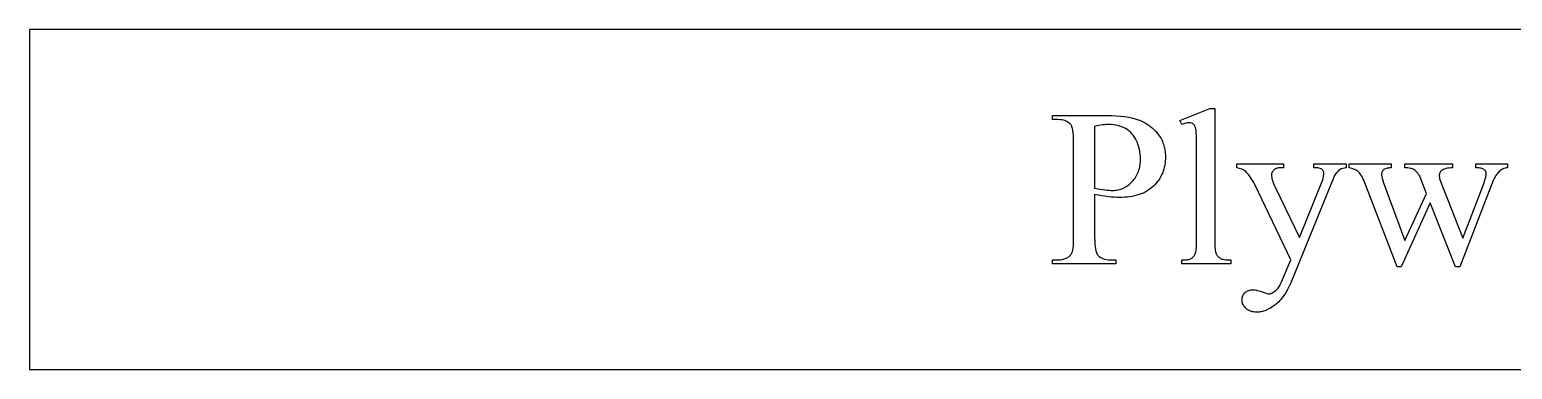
# Model space of a CAD drawing. Extents: x -4 to 204, y -54 to 64.
# Drawn here: x 51.18 to 59.9, y 50 to 52 of the extents above; entities that cross this region are included whole.
import ezdxf

# ---------------------------------------------------------------- set-up
doc = ezdxf.new("R2010")
doc.units = 0
doc.header["$MEASUREMENT"] = 0
doc.layers.add('LAYER_1', color=3, linetype='CONTINUOUS')

msp = doc.modelspace()

# ---------------------------------------------------------------- linework, layer by layer
at = {"layer": 'LAYER_1'}
for points in [[(51.17798, 50.00184), (69.49048, 50.00184), (69.49048, 52.00184), (51.17798, 52.00184)], [(57.4447, 51.03164), (57.4447, 50.77735), (57.44498, 50.75772), (57.44583, 50.74005), (57.44724, 50.72433), (57.44921, 50.71056), (57.45174, 50.69874), (57.45484, 50.68887), (57.4566, 50.68467), (57.4585, 50.68095), (57.46054, 50.67773), (57.46273, 50.67499), (57.46924, 50.66835), (57.47653, 50.6626), (57.48461, 50.65773), (57.49347, 50.65374), (57.50311, 50.65064), (57.51355, 50.64843), (57.52476, 50.6471), (57.53676, 50.64666), (57.57024, 50.64666), (57.57024, 50.62284), (57.1962, 50.62284), (57.1962, 50.64666), (57.22904, 50.64666), (57.24238, 50.64722), (57.24869, 50.64793), (57.25475, 50.64891), (57.26056, 50.65018), (57.26612, 50.65173), (57.27144, 50.65356), (57.27651, 50.65567), (57.28134, 50.65807), (57.28592, 50.66074), (57.29025, 50.6637), (57.29434, 50.66694), (57.29818, 50.67046), (57.30177, 50.67426), (57.30512, 50.67835), (57.30822, 50.68271), (57.31124, 50.68856), (57.31385, 50.69611), (57.31607, 50.70538), (57.31788, 50.71635), (57.31929, 50.72903), (57.32029, 50.74343), (57.3209, 50.75953), (57.3211, 50.77735), (57.3211, 51.3413), (57.32082, 51.36092), (57.32001, 51.3786), (57.31865, 51.39432), (57.31675, 51.40809), (57.31431, 51.41991), (57.31132, 51.42978), (57.30962, 51.43398), (57.30779, 51.43769), (57.30582, 51.44092), (57.30371, 51.44366), (57.29706, 51.4503), (57.28963, 51.45605), (57.28144, 51.46092), (57.27249, 51.4649), (57.26277, 51.468), (57.25229, 51.47021), (57.24105, 51.47154), (57.22904, 51.47198), (57.1962, 51.47198), (57.1962, 51.4958), (57.51616, 51.4958), (57.54468, 51.49543), (57.57165, 51.49429), (57.59707, 51.49241), (57.62094, 51.48977), (57.64326, 51.48637), (57.66403, 51.48222), (57.68325, 51.47732), (57.70092, 51.47166), (57.70929, 51.46851), (57.71749, 51.46511), (57.72553, 51.46144), (57.7334, 51.45752), (57.7411, 51.45334), (57.74863, 51.44889), (57.75601, 51.44419), (57.76321, 51.43923), (57.77025, 51.43401), (57.77712, 51.42853), (57.78383, 51.4228), (57.79037, 51.4168), (57.79674, 51.41054), (57.80295, 51.40403), (57.81487, 51.39022), (57.82049, 51.38298), (57.82574, 51.37557), (57.83063, 51.36799), (57.83515, 51.36025), (57.83932, 51.35234), (57.84312, 51.34426), (57.84656, 51.33602), (57.84964, 51.32762), (57.85235, 51.31904), (57.85471, 51.3103), (57.8567, 51.3014), (57.85833, 51.29233), (57.8596, 51.28309), (57.8605, 51.27369), (57.86104, 51.26412), (57.86122, 51.25439), (57.86095, 51.24118), (57.86012, 51.22829), (57.85875, 51.21572), (57.85682, 51.20345), (57.85434, 51.19149), (57.85131, 51.17985), (57.84773, 51.16852), (57.8436, 51.1575), (57.83892, 51.14679), (57.83369, 51.13639), (57.82791, 51.12631), (57.82157, 51.11654), (57.81469, 51.10708), (57.80725, 51.09793), (57.79927, 51.08909), (57.79073, 51.08057), (57.78169, 51.07246), (57.7722, 51.06488), (57.76225, 51.05781), (57.75184, 51.05128), (57.74098, 51.04526), (57.72967, 51.03977), (57.7179, 51.0348), (57.70567, 51.03035), (57.69299, 51.02643), (57.67986, 51.02303), (57.66626, 51.02015), (57.65222, 51.0178), (57.63772, 51.01597), (57.62276, 51.01466), (57.60735, 51.01388), (57.59148, 51.01361), (57.57539, 51.0139), (57.55865, 51.01474), (57.54127, 51.01615), (57.52324, 51.01812), (57.50457, 51.02066), (57.48526, 51.02375), (57.4653, 51.02742)], [(58.15157, 51.53829), (58.15157, 50.7561), (58.15207, 50.73075), (58.1527, 50.71983), (58.15358, 50.71007), (58.15471, 50.70148), (58.15609, 50.69406), (58.15773, 50.6878), (58.15962, 50.68271), (58.16176, 50.67834), (58.16418, 50.67424), (58.16687, 50.67042), (58.16984, 50.66686), (58.17307, 50.66358), (58.17657, 50.66056), (58.18035, 50.65782), (58.1844, 50.65535), (58.18904, 50.65316), (58.19458, 50.65127), (58.20103, 50.64966), (58.20838, 50.64835), (58.21664, 50.64733), (58.2258, 50.6466), (58.23587, 50.64616), (58.24685, 50.64602), (58.24685, 50.62284), (57.95779, 50.62284), (57.95779, 50.64602), (57.97646, 50.64654), (57.98459, 50.64719), (57.99191, 50.64811), (57.99843, 50.64929), (58.00414, 50.65073), (58.00905, 50.65243), (58.01316, 50.65439), (58.01676, 50.65665), (58.02016, 50.65926), (58.02336, 50.6622), (58.02635, 50.66549), (58.02915, 50.66912), (58.03175, 50.6731), (58.03414, 50.67741), (58.03633, 50.68207), (58.03829, 50.68745), (58.03999, 50.69394), (58.04143, 50.70153), (58.04261, 50.71023), (58.04352, 50.72004), (58.04418, 50.73096), (58.0447, 50.7561), (58.0447, 51.29173), (58.04442, 51.33681), (58.04357, 51.37228), (58.04217, 51.39813), (58.04125, 51.40745), (58.04019, 51.41437), (58.0376, 51.42489), (58.03605, 51.42947), (58.03432, 51.4336), (58.03242, 51.43727), (58.03036, 51.4405), (58.02812, 51.44327), (58.02571, 51.44559), (58.02313, 51.44755), (58.02038, 51.44925), (58.01746, 51.45069), (58.01436, 51.45187), (58.00766, 51.45343), (58.00028, 51.45396), (57.99596, 51.4538), (57.99135, 51.45331), (57.98129, 51.45138), (57.9701, 51.44816), (57.95779, 51.44366), (57.94685, 51.46619), (58.1226, 51.53829)], [(57.4447, 51.06834), (57.47689, 51.0627), (57.50522, 51.05868), (57.51793, 51.05727), (57.52968, 51.05626), (57.54046, 51.05566), (57.55028, 51.05546), (57.55858, 51.05566), (57.56673, 51.05627), (57.57474, 51.05728), (57.58261, 51.0587), (57.59033, 51.06052), (57.59792, 51.06275), (57.60535, 51.06538), (57.61265, 51.06842), (57.6198, 51.07186), (57.6268, 51.0757), (57.63367, 51.07995), (57.64039, 51.08461), (57.64697, 51.08967), (57.6534, 51.09514), (57.65969, 51.10101), (57.66584, 51.10728), (57.67172, 51.11388), (57.67723, 51.12072), (57.68236, 51.12779), (57.6871, 51.13511), (57.69147, 51.14266), (57.69546, 51.15045), (57.69906, 51.15848), (57.70229, 51.16675), (57.70514, 51.17526), (57.70761, 51.18401), (57.7097, 51.193), (57.71141, 51.20222), (57.71274, 51.21169), (57.71368, 51.22139), (57.71425, 51.23133), (57.71444, 51.24151), (57.71408, 51.25555), (57.713, 51.26933), (57.71118, 51.28287), (57.70865, 51.29615), (57.70539, 51.30918), (57.70141, 51.32196), (57.6967, 51.33449), (57.69127, 51.34677), (57.68517, 51.35854), (57.67847, 51.36954), (57.67117, 51.37978), (57.66326, 51.38926), (57.65475, 51.39797), (57.64564, 51.40592), (57.63592, 51.4131), (57.6256, 51.41952), (57.6148, 51.42517), (57.60363, 51.43008), (57.59211, 51.43423), (57.58022, 51.43762), (57.56796, 51.44026), (57.55535, 51.44215), (57.54237, 51.44328), (57.52904, 51.44366), (57.52054, 51.44347), (57.51145, 51.44289), (57.50179, 51.44194), (57.49154, 51.4406), (57.46929, 51.43678), (57.4447, 51.43143)], [(58.28161, 51.21254), (58.5565, 51.21254), (58.5565, 51.18872), (58.54298, 51.18872), (58.53597, 51.18853), (58.5294, 51.18794), (58.52329, 51.18696), (58.51764, 51.18558), (58.51243, 51.18382), (58.50768, 51.18166), (58.50338, 51.17911), (58.49953, 51.17617), (58.49613, 51.17293), (58.49319, 51.16951), (58.4907, 51.16589), (58.48867, 51.16209), (58.48708, 51.15809), (58.48595, 51.1539), (58.48527, 51.14952), (58.48504, 51.14494), (58.48538, 51.13837), (58.48637, 51.13118), (58.48803, 51.1234), (58.49036, 51.11501), (58.49334, 51.10602), (58.49699, 51.09642), (58.50131, 51.08622), (58.50629, 51.07542), (58.64985, 50.77799), (58.78183, 51.10374), (58.78439, 51.11033), (58.78661, 51.1169), (58.78849, 51.12345), (58.79003, 51.12998), (58.79123, 51.13649), (58.79209, 51.14297), (58.7926, 51.14944), (58.79277, 51.15589), (58.79249, 51.16132), (58.79164, 51.16603), (58.79024, 51.17001), (58.78826, 51.17327), (58.78533, 51.17663), (58.78166, 51.17963), (58.77728, 51.18226), (58.77217, 51.18454), (58.76565, 51.18637), (58.75704, 51.18768), (58.74634, 51.18846), (58.73354, 51.18872), (58.73354, 51.21254), (58.92539, 51.21254), (58.92539, 51.18872), (58.91416, 51.18711), (58.9043, 51.18486), (58.89581, 51.18196), (58.88869, 51.17842), (58.88209, 51.17371), (58.87517, 51.16732), (58.86793, 51.15923), (58.86037, 51.14945), (58.85683, 51.14297), (58.852, 51.13255), (58.84588, 51.11819), (58.83848, 51.09988), (58.59835, 50.51147), (58.58932, 50.49072), (58.57962, 50.47127), (58.57452, 50.46204), (58.56924, 50.45314), (58.5638, 50.44456), (58.55819, 50.43631), (58.55242, 50.42838), (58.54647, 50.42079), (58.54036, 50.41352), (58.53407, 50.40657), (58.52762, 50.39996), (58.521, 50.39367), (58.51421, 50.3877), (58.50725, 50.38207), (58.49324, 50.37181), (58.47935, 50.36292), (58.4656, 50.35539), (58.45197, 50.34924), (58.44521, 50.34667), (58.43848, 50.34445), (58.43178, 50.34257), (58.42511, 50.34103), (58.41848, 50.33983), (58.41188, 50.33898), (58.40531, 50.33846), (58.39878, 50.33829), (58.38949, 50.33863), (58.38063, 50.33966), (58.37219, 50.34137), (58.36418, 50.34376), (58.35658, 50.34684), (58.34941, 50.3506), (58.34266, 50.35505), (58.33633, 50.36018), (58.3306, 50.36575), (58.32563, 50.37153), (58.32142, 50.3775), (58.31798, 50.38368), (58.31531, 50.39006), (58.3134, 50.39663), (58.31225, 50.40341), (58.31187, 50.4104), (58.31215, 50.41699), (58.31298, 50.42325), (58.31436, 50.42918), (58.31629, 50.43478), (58.31878, 50.44004), (58.32183, 50.44498), (58.32542, 50.44958), (58.32957, 50.45385), (58.3342, 50.4577), (58.33925, 50.46103), (58.34471, 50.46385), (58.35058, 50.46616), (58.35686, 50.46796), (58.36355, 50.46924), (58.37066, 50.47001), (58.37818, 50.47027), (58.38373, 50.47005), (58.38977, 50.46938), (58.39628, 50.46828), (58.40329, 50.46673), (58.41874, 50.4623), (58.43612, 50.4561), (58.44779, 50.45188), (58.45704, 50.44886), (58.46388, 50.44705), (58.46831, 50.44645), (58.47319, 50.44676), (58.47818, 50.44769), (58.48329, 50.44925), (58.4885, 50.45144), (58.49383, 50.45424), (58.49927, 50.45767), (58.50482, 50.46173), (58.51047, 50.4664), (58.51619, 50.47198), (58.52192, 50.47872), (58.52766, 50.48662), (58.53341, 50.4957), (58.53917, 50.50594), (58.54494, 50.51734), (58.55071, 50.52992), (58.5565, 50.54366), (58.59835, 50.64602), (58.38655, 51.09087), (58.38099, 51.10145), (58.37399, 51.11324), (58.36554, 51.12624), (58.35565, 51.14044), (58.34796, 51.15078), (58.341, 51.15927), (58.33476, 51.16591), (58.32925, 51.1707), (58.32527, 51.17323), (58.32072, 51.17569), (58.30994, 51.18035), (58.2969, 51.1847), (58.28161, 51.18872)], [(58.94148, 51.21254), (59.18869, 51.21254), (59.18869, 51.18872), (59.18053, 51.18797), (59.1731, 51.18699), (59.16641, 51.18579), (59.16045, 51.18438), (59.15522, 51.18274), (59.15073, 51.18088), (59.14697, 51.17879), (59.14395, 51.17649), (59.14146, 51.17394), (59.1393, 51.17114), (59.13748, 51.16807), (59.13598, 51.16474), (59.13482, 51.16115), (59.13399, 51.1573), (59.13349, 51.15318), (59.13333, 51.14881), (59.1335, 51.14369), (59.13401, 51.13831), (59.13606, 51.12676), (59.13948, 51.11416), (59.14427, 51.10052), (59.27045, 50.76125), (59.39728, 51.03743), (59.3638, 51.12434), (59.35979, 51.13363), (59.35547, 51.14217), (59.35085, 51.14996), (59.34594, 51.15702), (59.34071, 51.16332), (59.33519, 51.16889), (59.32937, 51.1737), (59.32324, 51.17778), (59.31932, 51.17992), (59.31463, 51.18184), (59.30918, 51.18354), (59.30296, 51.18502), (59.29598, 51.18628), (59.28824, 51.18731), (59.27045, 51.18872), (59.27045, 51.21254), (59.55114, 51.21254), (59.55114, 51.18872), (59.53997, 51.18804), (59.52965, 51.18695), (59.52018, 51.18546), (59.51155, 51.18357), (59.50376, 51.18128), (59.49682, 51.17858), (59.49072, 51.17548), (59.48547, 51.17198), (59.48246, 51.16922), (59.47984, 51.16607), (59.47763, 51.16254), (59.47582, 51.15863), (59.47441, 51.15433), (59.4734, 51.14965), (59.4728, 51.14459), (59.4726, 51.13915), (59.47292, 51.13267), (59.47389, 51.12611), (59.4755, 51.11948), (59.47775, 51.11276), (59.61165, 50.77413), (59.7359, 51.10052), (59.74154, 51.11702), (59.74556, 51.13175), (59.74697, 51.13845), (59.74797, 51.1447), (59.74858, 51.15052), (59.74878, 51.15589), (59.74858, 51.15891), (59.74799, 51.16184), (59.74701, 51.1647), (59.74564, 51.16748), (59.74387, 51.17017), (59.74172, 51.17279), (59.73917, 51.17532), (59.73622, 51.17778), (59.73271, 51.18006), (59.72844, 51.18208), (59.72341, 51.18384), (59.71764, 51.18534), (59.7111, 51.18658), (59.70381, 51.18755), (59.69577, 51.18827), (59.68698, 51.18872), (59.68698, 51.21254), (59.87303, 51.21254), (59.87303, 51.18872), (59.86614, 51.18744), (59.85949, 51.1857), (59.85307, 51.1835), (59.84687, 51.18084), (59.84091, 51.17771), (59.83519, 51.17412), (59.82969, 51.17006), (59.82442, 51.16555), (59.81939, 51.16057), (59.81458, 51.15512), (59.81001, 51.14922), (59.80567, 51.14285), (59.80156, 51.13602), (59.79769, 51.12873), (59.79404, 51.12097), (59.79062, 51.11276), (59.59363, 50.60482), (59.56723, 50.60482), (59.41981, 50.98143), (59.24792, 50.60482), (59.2241, 50.60482), (59.03483, 51.10052), (59.03017, 51.1118), (59.02554, 51.12211), (59.02092, 51.13147), (59.01632, 51.13988), (59.01174, 51.14732), (59.00719, 51.15382), (59.00265, 51.15935), (58.99813, 51.16394), (58.99331, 51.16791), (58.98783, 51.17164), (58.98172, 51.17512), (58.97496, 51.17834), (58.96756, 51.18131), (58.95951, 51.18403), (58.95082, 51.1865), (58.94148, 51.18872)]]:
    msp.add_lwpolyline(points, close=True, dxfattribs=at)

doc.saveas('drawing.dxf')
